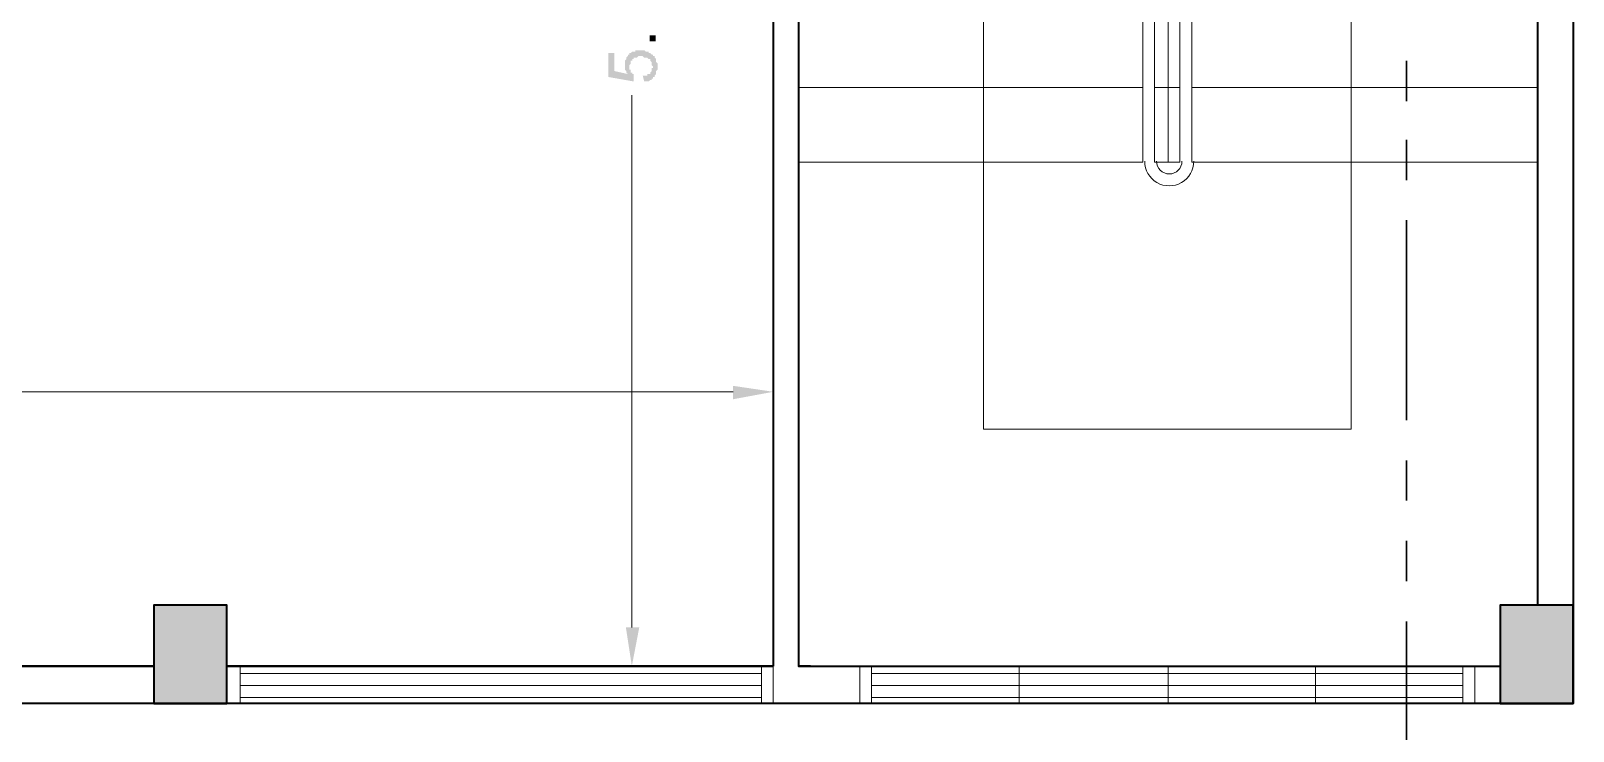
# Model space of a CAD drawing. Header units: inches. Extents: x -11 to 213, y -78 to 40.
# Drawn here: x 30.87 to 37.13, y 15.68 to 18.52 of the extents above; entities that cross this region are included whole.
import ezdxf

# ---------------------------------------------------------------- set-up
doc = ezdxf.new("R2010")
doc.units = ezdxf.units.IN
doc.header["$MEASUREMENT"] = 0
doc.layers.add('PDF_0', color=7, linetype='Continuous')

msp = doc.modelspace()

# ---------------------------------------------------------------- hatches: boundary and pattern name
at = {"layer": 'PDF_0'}
msp.add_hatch(color=256, dxfattribs=at).paths.add_polyline_path([(33.29047, 18.34666), (33.29047, 18.34666), (33.28443, 18.3527), (33.28443, 18.3527), (33.28443, 18.3527), (33.28443, 18.35875), (33.28443, 18.35875), (33.27838, 18.3648), (33.27838, 18.3648), (33.27838, 18.37085), (33.27838, 18.37085), (33.27838, 18.37085), (33.27838, 18.3769), (33.27838, 18.3769), (33.27838, 18.38294), (33.27838, 18.38294), (33.27838, 18.38294), (33.27838, 18.38899), (33.27838, 18.38899), (33.27838, 18.39504), (33.27838, 18.39504), (33.27838, 18.40109), (33.27838, 18.40109), (33.27838, 18.40109), (33.28443, 18.40713), (33.28443, 18.40713), (33.28443, 18.41318), (33.28443, 18.41318), (33.28443, 18.41318), (33.29047, 18.41923), (33.29047, 18.41923), (33.29047, 18.41923), (33.29047, 18.42528), (33.29652, 18.42528), (33.29652, 18.42528), (33.29652, 18.43133), (33.30257, 18.43133), (33.30257, 18.43133), (33.30257, 18.43133), (33.30862, 18.43737), (33.30862, 18.43737), (33.30862, 18.43737), (33.31467, 18.43737), (33.31467, 18.43737), (33.32071, 18.43737), (33.32071, 18.44342), (33.32071, 18.44342), (33.32676, 18.44342), (33.32676, 18.44342), (33.33281, 18.44342), (33.33281, 18.44342), (33.33886, 18.44342), (33.33886, 18.44342), (33.33886, 18.44342), (33.3449, 18.44342), (33.3449, 18.44342), (33.35095, 18.44342), (33.35095, 18.44342), (33.357, 18.44342), (33.357, 18.44342), (33.357, 18.44342), (33.36305, 18.43737), (33.36305, 18.43737), (33.3691, 18.43737), (33.3691, 18.43737), (33.3691, 18.43737), (33.37514, 18.43737), (33.37514, 18.43133), (33.38119, 18.43133), (33.38119, 18.43133), (33.38119, 18.43133), (33.38724, 18.42528), (33.38724, 18.42528), (33.38724, 18.42528), (33.38724, 18.42528), (33.39329, 18.42528), (33.39329, 18.41923), (33.39329, 18.41923), (33.39934, 18.41923), (33.39934, 18.41318), (33.39934, 18.41318), (33.39934, 18.41318), (33.40538, 18.40713), (33.40538, 18.40713), (33.40538, 18.40109), (33.40538, 18.40109), (33.40538, 18.40109), (33.40538, 18.39504), (33.40538, 18.39504), (33.41143, 18.38899), (33.41143, 18.38899), (33.41143, 18.38294), (33.41143, 18.38294), (33.41143, 18.38294), (33.41143, 18.3769), (33.41143, 18.3769), (33.41143, 18.37085), (33.41143, 18.37085), (33.41143, 18.37085), (33.41143, 18.3648), (33.41143, 18.3648), (33.40538, 18.35875), (33.40538, 18.35875), (33.40538, 18.3527), (33.40538, 18.3527), (33.40538, 18.3527), (33.40538, 18.34666), (33.40538, 18.34666), (33.39934, 18.34061), (33.39934, 18.34061), (33.39934, 18.34061), (33.39934, 18.33456), (33.39329, 18.33456), (33.39329, 18.33456), (33.39329, 18.32851), (33.39329, 18.32851), (33.38724, 18.32851), (33.38724, 18.32246), (33.38724, 18.32246), (33.38119, 18.32246), (33.38119, 18.32246), (33.38119, 18.32246), (33.37514, 18.31642), (33.37514, 18.31642), (33.3691, 18.31642), (33.3691, 18.31642), (33.3691, 18.31642), (33.36305, 18.31642), (33.36305, 18.31642), (33.357, 18.31642), (33.357, 18.31642), (33.35095, 18.34061), (33.357, 18.34061), (33.357, 18.34061), (33.36305, 18.34061), (33.36305, 18.34061), (33.3691, 18.34061), (33.3691, 18.34666), (33.37514, 18.34666), (33.37514, 18.34666), (33.37514, 18.34666), (33.38119, 18.34666), (33.38119, 18.3527), (33.38119, 18.3527), (33.38119, 18.3527), (33.38724, 18.35875), (33.38724, 18.35875), (33.38724, 18.35875), (33.38724, 18.3648), (33.38724, 18.3648), (33.38724, 18.37085), (33.38724, 18.37085), (33.39329, 18.37085), (33.39329, 18.3769), (33.39329, 18.3769), (33.39329, 18.3769), (33.38724, 18.38294), (33.38724, 18.38294), (33.38724, 18.38899), (33.38724, 18.38899), (33.38724, 18.39504), (33.38724, 18.39504), (33.38724, 18.39504), (33.38119, 18.40109), (33.38119, 18.40109), (33.38119, 18.40109), (33.38119, 18.40713), (33.37514, 18.40713), (33.37514, 18.40713), (33.37514, 18.40713), (33.3691, 18.41318), (33.3691, 18.41318), (33.36305, 18.41318), (33.36305, 18.41318), (33.36305, 18.41318), (33.357, 18.41318), (33.357, 18.41318), (33.35095, 18.41923), (33.35095, 18.41923), (33.3449, 18.41923), (33.3449, 18.41923), (33.3449, 18.41923), (33.33886, 18.41923), (33.33886, 18.41923), (33.33281, 18.41923), (33.33281, 18.41923), (33.32676, 18.41318), (33.32676, 18.41318), (33.32071, 18.41318), (33.32071, 18.41318), (33.32071, 18.41318), (33.31467, 18.41318), (33.31467, 18.40713), (33.31467, 18.40713), (33.30862, 18.40713), (33.30862, 18.40713), (33.30862, 18.40109), (33.30862, 18.40109), (33.30257, 18.40109), (33.30257, 18.39504), (33.30257, 18.39504), (33.30257, 18.39504), (33.30257, 18.38899), (33.30257, 18.38899), (33.29652, 18.38294), (33.29652, 18.38294), (33.29652, 18.3769), (33.29652, 18.3769), (33.29652, 18.3769), (33.29652, 18.37085), (33.29652, 18.37085), (33.29652, 18.3648), (33.30257, 18.3648), (33.30257, 18.3648), (33.30257, 18.35875), (33.30257, 18.35875), (33.30257, 18.3527), (33.30257, 18.3527), (33.30862, 18.3527), (33.30862, 18.34666), (33.30862, 18.34666), (33.30862, 18.34666), (33.31467, 18.34666), (33.31467, 18.34061), (33.31467, 18.34061), (33.31467, 18.31642), (33.21185, 18.33456), (33.21185, 18.43133), (33.23604, 18.43133), (33.23604, 18.35875)])

# ---------------------------------------------------------------- linework, layer by layer
at = {"layer": 'PDF_0', "lineweight": 40}
for points in [[(11.87303, 15.79375), (-2.87168, 15.79375), (-2.87168, 28.79064), (37.12895, 28.79064), (37.12895, 15.79375), (21.68873, 15.79375)], [(32.64143, 21.29127), (33.98406, 21.29127), (33.98406, 15.94495)], [(32.64143, 21.19451), (33.88125, 21.19451), (33.88125, 15.94495)], [(36.98381, 20.89211), (36.98381, 16.19291)], [(34.03244, 15.94495), (33.98406, 15.94495), (36.83261, 15.94495)]]:
    msp.add_lwpolyline(points, dxfattribs=at)
at = {"layer": 'PDF_0', "lineweight": 20}
for points in [[(34.734, 21.52109), (34.734, 16.90656), (36.22782, 16.90656), (36.22782, 18.79955)], [(35.38112, 21.29127), (35.38112, 17.98913)], [(35.4295, 21.29127), (35.4295, 17.98913)], [(35.53232, 21.29127), (35.53232, 17.98913)], [(35.5807, 21.29127), (35.5807, 17.98913)]]:
    msp.add_lwpolyline(points, dxfattribs=at)
at = {"layer": 'PDF_0', "lineweight": 5}
for points in [[(35.4295, 21.29127), (35.48393, 21.29127), (35.48393, 17.98913)], [(33.98406, 18.29153), (35.38112, 18.29153)], [(35.48393, 18.29153), (35.4295, 18.29153), (35.53232, 18.29153)], [(35.5807, 18.29153), (36.98381, 18.29153)], [(33.3067, 16.1022), (33.3067, 18.26129)], [(33.98406, 17.98913), (35.38112, 17.98913)], [(35.4295, 17.98913), (35.53232, 17.98913)], [(35.5807, 17.98913), (36.98381, 17.98913)], [(33.88125, 17.38435), (33.88125, 16.92471)], [(33.71795, 17.05776), (27.42816, 17.05776)], [(33.40346, 15.94495), (33.17969, 15.94495)]]:
    msp.add_lwpolyline(points, dxfattribs=at)
at = {"layer": 'PDF_0', "lineweight": 30}
for points in [[(36.45159, 18.2371), (36.45159, 18.40039)], [(36.45159, 17.91656), (36.45159, 18.07985)], [(36.45159, 16.94285), (36.45159, 17.75327)], [(36.45159, 16.61627), (36.45159, 16.77956)], [(36.45159, 16.28968), (36.45159, 16.45297)], [(36.45159, 15.31597), (36.45159, 16.12639)]]:
    msp.add_lwpolyline(points, dxfattribs=at)
at = {"layer": 'PDF_0', "lineweight": 40}
for points in [[(31.36533, 15.79375), (31.66168, 15.79375), (31.66168, 16.19291), (31.36533, 16.19291)], [(36.83261, 15.79375), (37.12895, 15.79375), (37.12895, 16.19291), (36.83261, 16.19291)], [(31.36533, 15.94495), (26.04925, 15.94495)], [(33.88125, 15.94495), (31.66168, 15.94495)]]:
    msp.add_lwpolyline(points, close=True, dxfattribs=at)
at = {"layer": 'PDF_0', "lineweight": 13}
for points in [[(31.66168, 15.94495), (31.66168, 15.79375)], [(31.71611, 15.94495), (31.71611, 15.79375)], [(31.71611, 15.91471), (33.83286, 15.91471)], [(33.83286, 15.94495), (33.83286, 15.79375)], [(34.23202, 15.94495), (34.23202, 15.79375)], [(34.28041, 15.94495), (34.28041, 15.79375)], [(34.28041, 15.91471), (36.68141, 15.91471)], [(34.87915, 15.94495), (34.87915, 15.79375)], [(35.48393, 15.94495), (35.48393, 15.79375)], [(36.08267, 15.94495), (36.08267, 15.79375)], [(36.68141, 15.94495), (36.68141, 15.79375)], [(36.72979, 15.94495), (36.72979, 15.79375)], [(31.71611, 15.86633), (33.83286, 15.86633)], [(34.28041, 15.86633), (36.68141, 15.86633)], [(31.71611, 15.81795), (33.83286, 15.81795)], [(34.28041, 15.81795), (36.68141, 15.81795)]]:
    msp.add_lwpolyline(points, dxfattribs=at)
msp.add_lwpolyline([(33.88125, 15.79375), (33.88125, 15.94495)], close=True, dxfattribs=at)
at = {"layer": 'PDF_0', "lineweight": 20}
for radius, start, end in [(0.09979, 179.999993, 359.999993), (0.05141, 180.000003, 359.999997)]:
    msp.add_arc((35.48897, 17.99284), radius, start, end, dxfattribs=at)
at = {"layer": 'PDF_0', "lineweight": 5}
msp.add_solid([(33.40346, 18.5032), (33.40346, 18.47901), (33.37927, 18.5032), (33.37927, 18.47901)], dxfattribs=at)
at = {"layer": 'PDF_0'}
for points in [[(33.71795, 17.08195), (33.71795, 17.02752), (33.88125, 17.05776)], [(33.28251, 16.1022), (33.33694, 16.1022), (33.3067, 15.94495)]]:
    msp.add_solid(points, dxfattribs=at)
at = {"layer": 'PDF_0', "color": 9, "true_color": 0x00007f}
for points in [[(31.66168, 16.19291), (31.36533, 16.19291), (31.66168, 15.79375)], [(31.36533, 16.19291), (31.66168, 15.79375), (31.36533, 15.79375)], [(37.12895, 16.19291), (36.83261, 16.19291), (37.12895, 15.79375)], [(36.83261, 16.19291), (37.12895, 15.79375), (36.83261, 15.79375)]]:
    msp.add_solid(points, dxfattribs=at)

doc.saveas('drawing.dxf')
